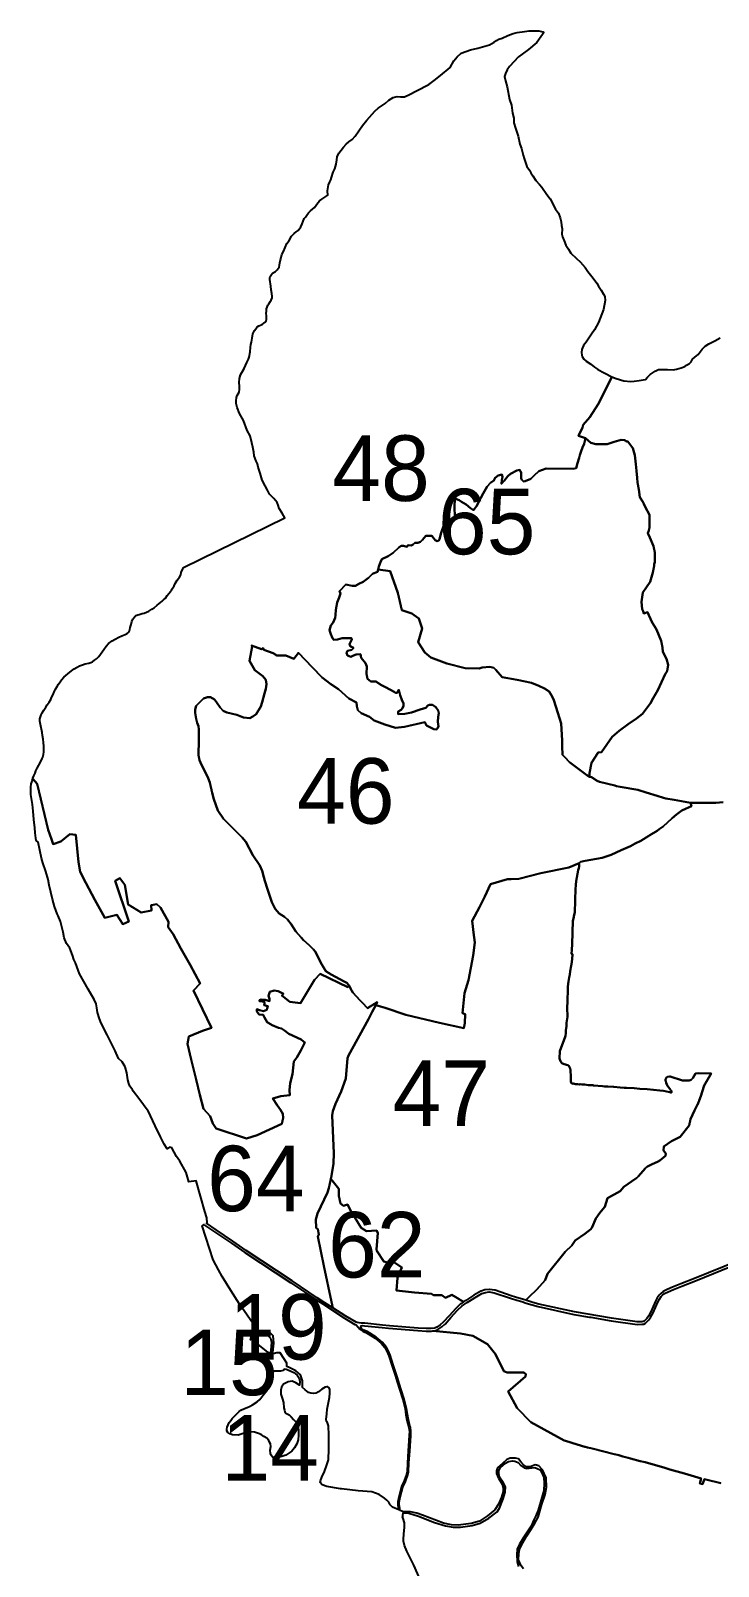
# Model space of a CAD drawing. Header units: millimetres. Extents: x 574087 to 581218, y 394959 to 403740.
# Drawn here: x 575605 to 577524, y 399092 to 403380 of the extents above; entities that cross this region are included whole.
import ezdxf
from ezdxf.enums import TextEntityAlignment as Align

# ---------------------------------------------------------------- set-up
doc = ezdxf.new("R2010")
doc.units = ezdxf.units.MM
doc.layers.add('SECTOR_CADASTRAL', color=7, linetype='Continuous')
doc.layers.add('SECTOR_CADASTRAL TEXT', color=7, linetype='Continuous')

msp = doc.modelspace()

# ---------------------------------------------------------------- linework, layer by layer
at = {"layer": 'SECTOR_CADASTRAL', "color": 174, "linetype": 'Continuous', "lineweight": 25}
for points in [[(576494.5, 400712.2), (576490.7, 400710.8), (576490, 400708.7), (576412.7, 400746.4), (576396.9, 400729.8), (576358.3, 400664.8), (576328.1, 400667.8), (576306, 400685.7), (576310.4, 400690.1), (576296, 400698.2), (576284.2, 400699.9), (576272.6, 400696.5), (576268.8, 400684.5), (576271.4, 400676.5), (576271.1, 400669.9), (576268.2, 400670.8), (576259.6, 400673.9), (576248.2, 400675.1), (576243.1, 400672.5), (576243.3, 400669.9), (576251.1, 400669.4), (576256.8, 400669.4), (576257.1, 400664.2), (576256.5, 400659.1), (576266.5, 400656.2), (576265.1, 400649.8), (576263.6, 400645.5), (576255.1, 400642.4), (576243.9, 400644.4), (576236.2, 400647.8), (576236.2, 400641.5), (576243, 400632.6), (576253.6, 400632.1), (576257.9, 400624.4), (576264.5, 400611.8), (576279.1, 400603.3), (576296.5, 400595.8), (576304.8, 400594.1), (576313.1, 400587.8), (576325.1, 400578.4), (576360, 400562.7), (576366.6, 400557), (576370.3, 400554.8), (576358.9, 400532.5), (576348, 400512.8), (576339.2, 400501.1), (576336, 400466.2), (576328.9, 400440.8), (576327.2, 400421.5), (576328, 400407.2), (576302.8, 400404.9), (576280.3, 400398.6), (576293.1, 400379.8), (576301.7, 400366.3), (576308.9, 400355.8), (576309.7, 400344.6), (576305.5, 400327.5), (576237.1, 400295.8), (576207.2, 400286.4), (576122.2, 400314.3), (576113.3, 400328.4), (576105.6, 400348.9), (576087, 400369), (576077.3, 400408.4), (576066.4, 400451.6), (576053, 400506.8), (576042.2, 400551.2), (576045.9, 400571.7), (576084.4, 400587), (576109.7, 400595.1), (576059.3, 400699.8), (576078, 400719), (576050.3, 400771.3), (576024.1, 400817.1), (576002.6, 400857.5), (575988.7, 400877.1), (575989.6, 400891.2), (575967.2, 400931.9), (575956.4, 400941.1), (575940.6, 400938.2), (575941.6, 400923.2), (575913.4, 400918), (575876.4, 400940.1), (575867.1, 400995.3), (575854, 401013.5), (575840.6, 401006.1), (575879.1, 400892.3), (575861.6, 400885), (575845, 400911.2), (575811.2, 400902.5), (575784, 400953.1), (575758.8, 401000.7), (575742.6, 401031.4), (575738.1, 401058.2), (575730.6, 401134.7), (575714, 401136.5), (575689.2, 401115.6), (575667.8, 401108.6), (575662.9, 401122.4), (575653.7, 401148.3), (575622.6, 401276.5), (575610.5, 401291.3), (575610.9, 401292.5), (575613.2, 401299.5), (575616.9, 401307.2), (575619.3, 401313.6), (575622.7, 401320.8), (575632, 401337.7), (575636.9, 401347.7), (575638.2, 401351.6), (575640, 401358.8), (575641, 401366), (575641, 401382.6), (575640.7, 401392), (575639.9, 401401.5), (575637.6, 401411.6), (575636.8, 401420.5), (575631.8, 401442.4), (575630.4, 401451.7), (575630.5, 401458.9), (575631.9, 401463.8), (575634, 401469.5), (575636.9, 401475.2), (575641.6, 401483.1), (575647.3, 401491.5), (575651.1, 401497.3), (575655.8, 401505.1), (575660.8, 401512.3), (575663.1, 401517.6), (575666.8, 401524.9), (575671.5, 401535.3), (575674.3, 401541.7), (575678.9, 401548.9), (575682.3, 401555.6), (575686.6, 401561.8), (575690.8, 401567.6), (575697.4, 401574.7), (575702.4, 401579.8), (575708.5, 401584.5), (575718.4, 401592.1), (575726.1, 401598.2), (575734.6, 401602.5), (575741.2, 401606.1), (575749, 401609.6), (575757.1, 401612.2), (575767, 401614.4), (575772.8, 401615.8), (575777.6, 401617.9), (575783.2, 401622.1), (575788.2, 401626.2), (575794.6, 401633), (575799.3, 401638.7), (575808.7, 401652.1), (575815.3, 401661), (575821.9, 401668.6), (575832.6, 401676.5), (575840.6, 401681.2), (575850.6, 401686.7), (575858.9, 401690.6), (575868.2, 401694.4), (575874.2, 401697), (575878.3, 401700.6), (575880.1, 401704.5), (575881.8, 401708.1), (575882.7, 401713.5), (575884.8, 401721.8), (575887.2, 401730.2), (575890.1, 401737), (575892.2, 401740.6), (575896.3, 401745), (575898.4, 401746.9), (575900.7, 401748.4), (575910.2, 401750.9), (575915.6, 401752.3), (575921.2, 401753.6), (575934.2, 401759.3), (575942.8, 401764.4), (575949, 401768.7), (575958, 401775.6), (575966.7, 401783.2), (575971.6, 401787.2), (575975.6, 401791), (575980.7, 401795.9), (575985.9, 401802.9), (575994.7, 401814), (575997.9, 401817.1), (575999.7, 401821.8), (576005.4, 401829.9), (576008.3, 401836), (576014, 401845.4), (576019.7, 401853.9), (576024.2, 401861), (576025.2, 401867.4), (576029.1, 401877.1), (576031.1, 401880.9), (576314.2, 402020.2), (576307.1, 402032.4), (576298, 402046.2), (576296, 402054.8), (576292.7, 402062.5), (576283.3, 402074), (576271.1, 402086.3), (576266, 402097.1), (576259, 402109.3), (576251, 402124.9), (576245.2, 402144.6), (576239.7, 402161.2), (576238.2, 402170.2), (576234.5, 402177.9), (576228.5, 402192.7), (576227.7, 402203.1), (576225.2, 402217.4), (576222, 402229.6), (576217.1, 402248.7), (576209.5, 402264.1), (576198.7, 402292), (576187.2, 402310.9), (576181.5, 402328.1), (576178.1, 402338.7), (576178.4, 402346.6), (576179.1, 402355.5), (576181.4, 402361.3), (576186.3, 402371), (576188.1, 402378.6), (576187.6, 402387.6), (576186.5, 402398.2), (576187.3, 402408.8), (576190.7, 402419.5), (576200.7, 402436.5), (576208.2, 402453.5), (576212.9, 402462.9), (576214.6, 402468.4), (576217.9, 402483.2), (576218.5, 402496.6), (576219.6, 402503.6), (576220.7, 402510.5), (576223.3, 402522), (576225.2, 402533.5), (576230, 402543.1), (576232.8, 402547.6), (576237.4, 402553), (576241.4, 402555.7), (576246.7, 402558.3), (576250.8, 402560.2), (576255.8, 402563.7), (576259.3, 402566.4), (576261.8, 402569.9), (576262.9, 402573.4), (576263.3, 402578), (576262.9, 402584.5), (576262.4, 402590.9), (576262.6, 402596.6), (576263.1, 402603.3), (576264.9, 402607.8), (576266.9, 402613.4), (576269.8, 402617.2), (576274.5, 402624.8), (576276.4, 402628.1), (576278.7, 402634.5), (576279, 402638), (576277.9, 402646.2), (576276.3, 402656.5), (576275.1, 402667.1), (576272.4, 402685.4), (576272.3, 402690.1), (576273.1, 402693.8), (576275, 402696.9), (576276.9, 402699.8), (576280.1, 402702.7), (576287.9, 402708.1), (576293.1, 402712.7), (576298.3, 402720.3), (576299.1, 402725.3), (576300.2, 402731.7), (576302.4, 402740.6), (576303.7, 402747.2), (576306, 402755.3), (576310.1, 402763.9), (576314.9, 402774.4), (576320.2, 402786), (576326.2, 402794.7), (576333.1, 402806.9), (576340.3, 402814.3), (576345.9, 402818.7), (576351.5, 402822.5), (576359, 402832.8), (576362.5, 402841.2), (576365.4, 402848.6), (576368.1, 402855.5), (576371.8, 402859.7), (576375.4, 402865.5), (576380.3, 402871.8), (576386.2, 402877.6), (576391.6, 402882.2), (576396.9, 402886.8), (576402, 402893.1), (576403.9, 402895.8), (576407.1, 402900.9), (576410.9, 402905.4), (576417.8, 402910.2), (576425.5, 402914.9), (576434.1, 402920.7), (576433.4, 402932.7), (576435.8, 402949.5), (576440.1, 402958.5), (576443.1, 402963.9), (576444.1, 402970.5), (576449.1, 402985.3), (576454.1, 402994.7), (576457.7, 403007.5), (576459.7, 403019.4), (576460.7, 403027.8), (576464.8, 403038.1), (576471.7, 403046.6), (576477.8, 403054.7), (576485.3, 403063), (576492.5, 403069.5), (576502.2, 403076.1), (576510.9, 403085.3), (576530.8, 403115.4), (576543.1, 403130.4), (576565.6, 403155.8), (576574.5, 403164.3), (576594, 403177), (576604.7, 403186.3), (576616.9, 403194.1), (576627.5, 403196.8), (576636.8, 403195.8), (576648.5, 403195.7), (576662.3, 403201.7), (576682.3, 403212.5), (576716.1, 403230.4), (576731.6, 403240.8), (576749.3, 403255), (576775.9, 403277.8), (576786.4, 403296.4), (576795.4, 403306.9), (576806.9, 403317.3), (576832.5, 403326.5), (576853.1, 403331.4), (576872.6, 403336.8), (576886, 403341.1), (576898.6, 403347.8), (576904.8, 403352.8), (576912.1, 403356.6), (576921, 403359.4), (576937.3, 403367.1), (576951.5, 403372.6), (576963, 403375.4), (576983.5, 403377.9), (576996.1, 403380), (577011.3, 403380.2), (577023, 403379.6), (577034.2, 403376.9), (577037.1, 403375.6), (577033.8, 403369.7), (577017.5, 403347.2), (576994.7, 403327.7), (576976.5, 403315.1), (576966.6, 403307.6), (576941.1, 403280.5), (576935.4, 403270.7), (576930.5, 403260.9), (576927.8, 403252.6), (576929.9, 403240.6), (576935.2, 403223.6), (576941.8, 403187.9), (576946.8, 403172.6), (576949.7, 403150), (576953.5, 403136.2), (576953.4, 403123.4), (576958.7, 403108.1), (576965.3, 403086.1), (576970.8, 403063.5), (576974.8, 403051.3), (576979.9, 403033), (576982.4, 403023), (576988.4, 403006.9), (576990, 403001), (576997.4, 402990.6), (577000.7, 402983.2), (577006.9, 402974.8), (577015, 402962.2), (577025.7, 402950.4), (577032.2, 402942.9), (577045.3, 402922.4), (577054.9, 402910.7), (577070.4, 402881.6), (577077.9, 402870.5), (577083, 402857.4), (577086, 402846.7), (577086.7, 402836.1), (577088.2, 402827.1), (577087.8, 402812), (577089.7, 402804.8), (577094, 402793.6), (577099, 402781), (577106.3, 402770), (577112.5, 402759), (577128.5, 402743.8), (577139.2, 402734.4), (577153, 402718.7), (577160.6, 402707.9), (577174.9, 402689.5), (577185.3, 402675.5), (577190.2, 402666.8), (577197, 402655.5), (577203.5, 402644.9), (577207.7, 402638.2), (577208.2, 402627.2), (577203.5, 402601.3), (577195.1, 402577.3), (577189.7, 402565.6), (577179.1, 402544.8), (577170.2, 402532.7), (577163.4, 402521.9), (577155.5, 402510.5), (577148.1, 402500.8), (577145.5, 402494.6), (577143.4, 402490.1), (577142.6, 402481.9), (577143.9, 402474.5), (577144, 402470.3), (577149.2, 402462.8), (577155.9, 402457.2), (577168.4, 402448.7), (577178.9, 402440.5), (577187.2, 402434.9), (577200, 402428), (577211.5, 402422), (577223.6, 402415.6), (577227.6, 402414), (577204.6, 402368), (577189.5, 402337.7), (577165.9, 402300.9), (577147.2, 402279.5), (577145.7, 402272), (577134.3, 402249), (577154.1, 402241.9), (577150, 402226.7), (577145.1, 402216.7), (577141.6, 402205.6), (577138, 402194.5), (577135.7, 402187), (577131.5, 402172.9), (577127.2, 402158.8), (577119.6, 402156.7), (577044.3, 402157.6), (577023.6, 402149.7), (577010.1, 402137.6), (577001, 402129), (576984.9, 402121.8), (576980.7, 402121.1), (576975.7, 402125.7), (576974.4, 402129.3), (576974.2, 402137.7), (576974.2, 402146.1), (576969.2, 402154.2), (576962.1, 402151.6), (576944.3, 402142.8), (576937.2, 402136), (576926.5, 402123.5), (576919.2, 402115), (576919.7, 402124.6), (576922.2, 402134.6), (576919.9, 402141.2), (576910, 402138.1), (576901.6, 402131.9), (576897.8, 402124.4), (576888.9, 402117.3), (576879.2, 402107), (576868.3, 402087.7), (576861.6, 402076.1), (576849.2, 402052.5), (576841, 402041.1), (576832.4, 402047.1), (576820.4, 402057), (576807.6, 402064.9), (576800.9, 402069.4), (576789, 402073.7), (576788.4, 402050.5), (576789, 402022.9), (576782.5, 402019.5), (576773.1, 402013.1), (576765.6, 402007.7), (576758.5, 401999.2), (576750.8, 401977.5), (576745.6, 401960.1), (576743.9, 401956.1), (576739.8, 401954.8), (576734.3, 401957.3), (576731, 401961.4), (576724.7, 401970), (576708, 401970), (576698.2, 401958.2), (576693, 401952.8), (576685.9, 401950.4), (576677.6, 401950.4), (576672.9, 401945.3), (576667.1, 401942.5), (576658.5, 401943.1), (576654.4, 401938.4), (576645.1, 401941.8), (576638.7, 401941.4), (576632.9, 401936.9), (576616.8, 401922.1), (576602.9, 401913.1), (576585.3, 401904.3), (576581.2, 401895.7), (576576.5, 401884.3), (576574.4, 401875.3), (576573, 401869.4), (576559.2, 401863), (576548.1, 401852.3), (576533.1, 401841.5), (576521.3, 401835.1), (576511.6, 401830.2), (576502.6, 401829.7), (576484.6, 401834), (576467.2, 401814.8), (576469.3, 401808.2), (576465.9, 401797.3), (576460.6, 401783.7), (576456.2, 401763), (576455.7, 401747.6), (576455.1, 401740.3), (576449.1, 401727.2), (576442.9, 401718.8), (576439.2, 401706.5), (576443.1, 401695), (576447, 401683.8), (576451.2, 401679.4), (576461.2, 401679.6), (576474.5, 401683.5), (576483.7, 401684), (576491.8, 401684), (576497.2, 401683.8), (576500.4, 401683.5), (576501.4, 401680.4), (576498.3, 401674.6), (576494.5, 401667), (576497.8, 401660.7), (576504.6, 401657.9), (576504.6, 401654.5), (576500.9, 401650.9), (576489.4, 401648), (576486, 401643), (576489.4, 401635.4), (576498.6, 401631.5), (576505.9, 401635.2), (576513.2, 401638.6), (576525.5, 401639.4), (576527.5, 401629.2), (576539.4, 401613.7), (576543, 401604.5), (576542.5, 401583.9), (576545.4, 401570.3), (576554.8, 401563), (576568.6, 401562.5), (576584.1, 401552.8), (576595, 401547.3), (576619.7, 401533.7), (576623.1, 401531), (576628, 401530.7), (576632.2, 401539.2), (576636.1, 401525), (576640.6, 401511.4), (576645.8, 401501.2), (576645.6, 401494.9), (576642.4, 401488.1), (576639, 401483.2), (576630.6, 401478.7), (576631, 401471.8), (576649.2, 401472.4), (576668, 401476.6), (576692.1, 401484.5), (576708, 401489.4), (576713.5, 401495.7), (576718, 401498), (576726.6, 401497.8), (576735.5, 401490.7), (576742.3, 401482.1), (576744.6, 401474), (576742.8, 401463.6), (576741.5, 401449.7), (576743.1, 401437.4), (576740.7, 401432.7), (576737.3, 401429.1), (576730, 401429.3), (576710, 401439.5), (576706.9, 401445.9), (576704.7, 401449.4), (576648.8, 401436.5), (576623.1, 401433.8), (576593.8, 401442.3), (576563.4, 401453.4), (576550.4, 401463.9), (576527.4, 401474.6), (576517.7, 401482.6), (576515.7, 401493.4), (576514.5, 401503.8), (576493, 401515.1), (576464.4, 401541.2), (576442.6, 401554.9), (576418.5, 401574.2), (576390.9, 401603), (576352.2, 401642.7), (576339.1, 401626.2), (576317.3, 401635.8), (576291.8, 401635.8), (576281.2, 401641.9), (576256, 401651.1), (576253.4, 401655.9), (576248.7, 401653.3), (576221.4, 401663.5), (576222.8, 401660.4), (576215.9, 401620.3), (576230.6, 401594.3), (576252.4, 401577.9), (576261.6, 401567.6), (576262.9, 401555.7), (576261.2, 401542.5), (576257.8, 401529.5), (576251.4, 401505.1), (576246.9, 401492.9), (576234.2, 401471.6), (576224.9, 401464.6), (576216.5, 401460.4), (576199, 401462.5), (576180.1, 401470), (576152, 401476.2), (576141.6, 401481), (576134.1, 401490.1), (576123.7, 401504.6), (576117.4, 401512.4), (576106.8, 401518.6), (576098.5, 401519.2), (576086.7, 401515.7), (576067, 401494.4), (576064.3, 401484.4), (576064.2, 401475.3), (576066.5, 401458.7), (576069.4, 401447.4), (576072.8, 401437.7), (576074, 401428.4), (576074.5, 401406.1), (576074.5, 401384.5), (576073.2, 401371.4), (576073.6, 401356.7), (576076.3, 401342.8), (576081.2, 401329.9), (576096.3, 401301), (576100, 401292.9), (576104.7, 401280.6), (576111.4, 401251.8), (576116, 401234.5), (576127.4, 401202.7), (576142.8, 401179.4), (576164.2, 401158), (576194.9, 401127.2), (576205.6, 401115.1), (576224.8, 401077.4), (576244.2, 401049.2), (576251.4, 401033.6), (576256, 401016.5), (576258.6, 401006.2), (576266.1, 400983.2), (576278, 400946.6), (576278.7, 400944.6), (576287.5, 400927.8), (576298.2, 400915.2), (576313.5, 400905.8), (576322, 400898.4), (576332, 400885.1), (576344.8, 400864.9), (576359.4, 400847.5), (576366.2, 400840.4), (576381.9, 400826.8), (576394.5, 400814.4), (576398.5, 400808.4), (576417.8, 400772.2), (576428.8, 400754.1), (576443.4, 400744.5), (576480.3, 400725.1), (576487.1, 400721)], [(577164.7, 401296.8), (577157.4, 401301), (577109.2, 401337.5), (577095.8, 401351.1), (577089.5, 401358), (577088.4, 401382.2), (577088.3, 401398.4), (577085.6, 401445.2), (577076.8, 401475.1), (577064.9, 401510.7), (577062.7, 401517.4), (577057.6, 401525.9), (577052.5, 401534.4), (577039.2, 401543.5), (577023, 401550.4), (577003.1, 401559.3), (576962.9, 401567.4), (576921.4, 401575), (576903.6, 401595.4), (576897.6, 401600.7), (576886.9, 401604.1), (576865.2, 401601.5), (576856.4, 401598.6), (576817.4, 401599.9), (576766.7, 401613), (576721.6, 401629.4), (576705.3, 401643.5), (576686.4, 401672.8), (576697.3, 401710.9), (576688.1, 401738.6), (576668.4, 401752.4), (576641.1, 401762.3), (576629.6, 401810.6), (576608.1, 401871.1), (576574.4, 401875.3), (576576.5, 401884.3), (576581.2, 401895.7), (576585.3, 401904.3), (576602.9, 401913.1), (576616.8, 401922.1), (576632.9, 401936.9), (576638.7, 401941.4), (576645.1, 401941.8), (576654.4, 401938.4), (576658.5, 401943.1), (576667.1, 401942.5), (576672.9, 401945.3), (576677.6, 401950.4), (576685.9, 401950.4), (576693, 401952.8), (576698.2, 401958.2), (576708, 401970), (576724.7, 401970), (576731, 401961.4), (576734.3, 401957.3), (576739.8, 401954.8), (576743.9, 401956.1), (576745.6, 401960.1), (576750.8, 401977.5), (576758.5, 401999.2), (576765.6, 402007.7), (576773.1, 402013.1), (576782.5, 402019.5), (576789, 402022.9), (576788.4, 402050.5), (576789, 402073.7), (576800.9, 402069.4), (576807.6, 402064.9), (576820.4, 402057), (576832.4, 402047.1), (576841, 402041.1), (576849.2, 402052.5), (576861.6, 402076.1), (576868.3, 402087.7), (576879.2, 402107), (576888.9, 402117.3), (576897.8, 402124.4), (576901.6, 402131.9), (576910, 402138.1), (576919.9, 402141.2), (576922.2, 402134.6), (576919.7, 402124.6), (576919.2, 402115), (576926.5, 402123.5), (576937.2, 402136), (576944.3, 402142.8), (576962.1, 402151.6), (576969.2, 402154.2), (576974.2, 402146.1), (576974.2, 402137.7), (576974.4, 402129.3), (576975.7, 402125.7), (576980.7, 402121.1), (576984.9, 402121.8), (577001, 402129), (577010.1, 402137.6), (577023.6, 402149.7), (577044.3, 402157.6), (577119.6, 402156.7), (577127.2, 402158.8), (577131.5, 402172.9), (577135.7, 402187), (577138, 402194.5), (577141.6, 402205.6), (577145.1, 402216.7), (577150, 402226.7), (577154.1, 402241.9), (577168.4, 402229.4), (577182.2, 402225.4), (577195.4, 402225.3), (577214.2, 402225.7), (577233.5, 402232.5), (577253.5, 402237.2), (577262.6, 402236.6), (577268.9, 402233.4), (577271.9, 402232.6), (577285.4, 402214.8), (577291.9, 402194.7), (577293.9, 402169.6), (577295.7, 402151), (577297.8, 402131.7), (577298.6, 402118.2), (577302.3, 402098.7), (577305.4, 402077.5), (577314, 402064.4), (577316.8, 402058.9), (577320.7, 402050.8), (577332.1, 402027.9), (577332.4, 402018.7), (577332.4, 402004.1), (577332.4, 402001.3), (577332.1, 401993.1), (577330.2, 401984.9), (577327.7, 401976.7), (577333, 401965.3), (577343.3, 401940.7), (577347.7, 401923.2), (577347.2, 401902.4), (577347, 401896.1), (577345.6, 401890.6), (577345, 401885.8), (577342, 401867.6), (577334, 401840.9), (577314.2, 401811.3), (577309.9, 401785.6), (577312.3, 401764.7), (577314.4, 401759.1), (577316.5, 401753), (577326.5, 401756.2), (577339.2, 401729.1), (577351.9, 401707.6), (577364.8, 401675.9), (577368.6, 401657.5), (577369.2, 401645.4), (577380.3, 401625.6), (577384.7, 401609.1), (577381.3, 401592), (577376.3, 401582.8), (577355.4, 401538.9), (577342.4, 401515.8), (577334.9, 401502.6), (577313.1, 401472.8), (577296.5, 401459.1), (577273.1, 401443.2), (577248.1, 401425.4), (577228.2, 401407.9), (577198.4, 401365.8), (577189, 401364.3), (577170.5, 401335.4), (577164.9, 401307.1)], [(577135.9, 401055.7), (577107.6, 401042.9), (577028.9, 401027.2), (576967.6, 401011.3), (576946, 401011), (576936.1, 401010.8), (576888.8, 400996.7), (576873, 400962), (576858.1, 400932.2), (576837.2, 400894.4), (576839.1, 400878.8), (576841.3, 400861.8), (576844.8, 400833.5), (576839.8, 400797.4), (576827.3, 400728.3), (576815.4, 400692.3), (576811.2, 400646.2), (576809.9, 400636.2), (576817.8, 400633.8), (576817.2, 400608.3), (576813.7, 400594.2), (576745.9, 400609.2), (576651.8, 400631.5), (576594.2, 400651.1), (576568.6, 400658.9), (576571.7, 400667.3), (576545.1, 400650.4), (576530.9, 400665.7), (576523.9, 400673.2), (576504.3, 400694.3), (576501.4, 400698.8), (576499.4, 400701.8), (576494.5, 400712.2), (576487.1, 400721), (576480.3, 400725.1), (576443.4, 400744.5), (576428.8, 400754.1), (576417.8, 400772.2), (576398.5, 400808.4), (576394.5, 400814.4), (576381.9, 400826.8), (576366.2, 400840.4), (576359.4, 400847.5), (576344.8, 400864.9), (576332, 400885.1), (576322, 400898.4), (576313.5, 400905.8), (576298.2, 400915.2), (576287.5, 400927.8), (576278.7, 400944.6), (576278, 400946.6), (576266.1, 400983.2), (576258.6, 401006.2), (576256, 401016.5), (576251.4, 401033.6), (576244.2, 401049.2), (576224.8, 401077.4), (576205.6, 401115.1), (576194.9, 401127.2), (576164.2, 401158), (576142.8, 401179.4), (576127.4, 401202.7), (576116, 401234.5), (576111.4, 401251.8), (576104.7, 401280.6), (576100, 401292.9), (576096.3, 401301), (576081.2, 401329.9), (576076.3, 401342.8), (576073.6, 401356.7), (576073.2, 401371.4), (576074.5, 401384.5), (576074.5, 401406.1), (576074, 401428.4), (576072.8, 401437.7), (576069.4, 401447.4), (576066.5, 401458.7), (576064.2, 401475.3), (576064.3, 401484.4), (576067, 401494.4), (576086.7, 401515.7), (576098.5, 401519.2), (576106.8, 401518.6), (576117.4, 401512.4), (576123.7, 401504.6), (576134.1, 401490.1), (576141.6, 401481), (576152, 401476.2), (576180.1, 401470), (576199, 401462.5), (576216.5, 401460.4), (576224.9, 401464.6), (576234.2, 401471.6), (576246.9, 401492.9), (576251.4, 401505.1), (576257.8, 401529.5), (576261.2, 401542.5), (576262.9, 401555.7), (576261.6, 401567.6), (576252.4, 401577.9), (576230.6, 401594.3), (576215.9, 401620.3), (576222.8, 401660.4), (576221.4, 401663.5), (576248.7, 401653.3), (576253.4, 401655.9), (576256, 401651.1), (576281.2, 401641.9), (576291.8, 401635.8), (576317.3, 401635.8), (576339.1, 401626.2), (576352.2, 401642.7), (576390.9, 401603), (576418.5, 401574.2), (576442.6, 401554.9), (576464.4, 401541.2), (576493, 401515.1), (576514.5, 401503.8), (576515.7, 401493.4), (576517.7, 401482.6), (576527.4, 401474.6), (576550.4, 401463.9), (576563.4, 401453.4), (576593.8, 401442.3), (576623.1, 401433.8), (576648.8, 401436.5), (576704.7, 401449.4), (576706.9, 401445.9), (576710, 401439.5), (576730, 401429.3), (576737.3, 401429.1), (576740.7, 401432.7), (576743.1, 401437.4), (576741.5, 401449.7), (576742.8, 401463.6), (576744.6, 401474), (576742.3, 401482.1), (576735.5, 401490.7), (576726.6, 401497.8), (576718, 401498), (576713.5, 401495.7), (576708, 401489.4), (576692.1, 401484.5), (576668, 401476.6), (576649.2, 401472.4), (576631, 401471.8), (576630.6, 401478.7), (576639, 401483.2), (576642.4, 401488.1), (576645.6, 401494.9), (576645.8, 401501.2), (576640.6, 401511.4), (576636.1, 401525), (576632.2, 401539.2), (576628, 401530.7), (576623.1, 401531), (576619.7, 401533.7), (576595, 401547.3), (576584.1, 401552.8), (576568.6, 401562.5), (576554.8, 401563), (576545.4, 401570.3), (576542.5, 401583.9), (576543, 401604.5), (576539.4, 401613.7), (576527.5, 401629.2), (576525.5, 401639.4), (576513.2, 401638.6), (576505.9, 401635.2), (576498.6, 401631.5), (576489.4, 401635.4), (576486, 401643), (576489.4, 401648), (576500.9, 401650.9), (576504.6, 401654.5), (576504.6, 401657.9), (576497.8, 401660.7), (576494.5, 401667), (576498.3, 401674.6), (576501.4, 401680.4), (576500.4, 401683.5), (576497.2, 401683.8), (576491.8, 401684), (576483.7, 401684), (576474.5, 401683.5), (576461.2, 401679.6), (576451.2, 401679.4), (576447, 401683.8), (576443.1, 401695), (576439.2, 401706.5), (576442.9, 401718.8), (576449.1, 401727.2), (576455.1, 401740.3), (576455.7, 401747.6), (576456.2, 401763), (576460.6, 401783.7), (576465.9, 401797.3), (576469.3, 401808.2), (576467.2, 401814.8), (576484.6, 401834), (576502.6, 401829.7), (576511.6, 401830.2), (576521.3, 401835.1), (576533.1, 401841.5), (576548.1, 401852.3), (576559.2, 401863), (576573, 401869.4), (576574.4, 401875.3), (576608.1, 401871.1), (576629.6, 401810.6), (576641.1, 401762.3), (576668.4, 401752.4), (576688.1, 401738.6), (576697.3, 401710.9), (576686.4, 401672.8), (576705.3, 401643.5), (576721.6, 401629.4), (576766.7, 401613), (576817.4, 401599.9), (576856.4, 401598.6), (576865.2, 401601.5), (576886.9, 401604.1), (576897.6, 401600.7), (576903.6, 401595.4), (576921.4, 401575), (576962.9, 401567.4), (577003.1, 401559.3), (577023, 401550.4), (577039.2, 401543.5), (577052.5, 401534.4), (577057.6, 401525.9), (577062.7, 401517.4), (577064.9, 401510.7), (577076.8, 401475.1), (577085.6, 401445.2), (577088.3, 401398.4), (577088.4, 401382.2), (577089.5, 401358), (577095.8, 401351.1), (577109.2, 401337.5), (577157.4, 401301), (577164.7, 401296.8), (577170.6, 401295.3), (577186.5, 401284.9), (577193, 401282.4), (577235.3, 401271.9), (577240.1, 401270.7), (577250.3, 401268.2), (577299.4, 401260.6), (577323.1, 401253.1), (577353.9, 401243.4), (577371.8, 401237.8), (577377.7, 401235.9), (577400.9, 401231.9), (577422.1, 401228.2), (577447, 401223.9), (577449.5, 401214.8), (577433.2, 401207), (577423, 401202.6), (577408.1, 401191.5), (577395.9, 401180.8), (577370.5, 401158), (577362.6, 401152.2), (577359.4, 401149.9), (577354.1, 401146.1), (577333.2, 401133.8), (577330.5, 401132.1), (577307.9, 401117.7), (577292.5, 401110.2), (577279.8, 401102.8), (577253.7, 401091.8), (577225.6, 401078.8), (577199.9, 401070.6), (577152.7, 401061.6), (577139.6, 401059.1)], [(576444.8, 399830.4), (576448.2, 399813.7), (576425.9, 399827.9), (576404.7, 399841.6), (576334.4, 399889), (576206.7, 399974), (576169.5, 399999.5), (576122.3, 400031.1), (576095.5, 400049.7), (576097, 400050.6), (576096.3, 400064.7), (576091.2, 400082.7), (576067, 400168.5), (576046.1, 400165.3), (576039, 400191.3), (576021.4, 400223.5), (576011.4, 400236.4), (575998.6, 400260.4), (575991.8, 400261.9), (575985.3, 400257.4), (575977.2, 400270.4), (575967.1, 400291.2), (575952.4, 400322.2), (575938.9, 400349.3), (575936, 400356.1), (575933.1, 400362.9), (575906.2, 400398.5), (575891.2, 400419.1), (575888.6, 400422), (575881.6, 400432.5), (575878.6, 400439.6), (575875.9, 400450.1), (575873.1, 400470.3), (575868.5, 400486.3), (575860.4, 400501), (575850.2, 400509.5), (575840.4, 400531), (575827.5, 400557.4), (575818.5, 400575.7), (575801.6, 400608.1), (575797.2, 400620.5), (575790.9, 400638.5), (575789.3, 400651.7), (575787.7, 400662.6), (575781.7, 400674.7), (575764.9, 400703.8), (575740.8, 400746.3), (575730.1, 400776.8), (575724.7, 400786.2), (575721.7, 400798.3), (575713.6, 400818.2), (575705, 400831.3), (575698.3, 400847.1), (575695.5, 400862.9), (575687.6, 400892.3), (575681, 400908.4), (575678.6, 400914.1), (575670.7, 400934), (575665.4, 400954.8), (575656.1, 400994.2), (575653, 401010.1), (575646.8, 401032.2), (575638.6, 401056.5), (575634.5, 401069.5), (575625.8, 401114.3), (575620.4, 401118.3), (575618.6, 401125), (575616.7, 401140), (575615.9, 401154.1), (575613.8, 401177.1), (575612, 401200.3), (575609.7, 401219.1), (575605.3, 401246.7), (575604.7, 401261.1), (575605.3, 401267.7), (575606.2, 401276.5), (575607.6, 401281.5), (575609, 401286.5), (575610.5, 401291.3), (575622.6, 401276.5), (575653.7, 401148.3), (575662.9, 401122.4), (575667.8, 401108.6), (575689.2, 401115.6), (575714, 401136.5), (575730.6, 401134.7), (575738.1, 401058.2), (575742.6, 401031.4), (575758.8, 401000.7), (575784, 400953.1), (575811.2, 400902.5), (575845, 400911.2), (575861.6, 400885), (575879.1, 400892.3), (575840.6, 401006.1), (575854, 401013.5), (575867.1, 400995.3), (575876.4, 400940.1), (575913.4, 400918), (575941.6, 400923.2), (575940.6, 400938.2), (575956.4, 400941.1), (575967.2, 400931.9), (575989.6, 400891.2), (575988.7, 400877.1), (576002.6, 400857.5), (576024.1, 400817.1), (576050.3, 400771.3), (576078, 400719), (576059.3, 400699.8), (576109.7, 400595.1), (576084.4, 400587), (576045.9, 400571.7), (576042.2, 400551.2), (576053, 400506.8), (576066.4, 400451.6), (576077.3, 400408.4), (576087, 400369), (576105.6, 400348.9), (576113.3, 400328.4), (576122.2, 400314.3), (576207.2, 400286.4), (576237.1, 400295.8), (576305.5, 400327.5), (576309.7, 400344.6), (576308.9, 400355.8), (576301.7, 400366.3), (576293.1, 400379.8), (576280.3, 400398.6), (576302.8, 400404.9), (576328, 400407.2), (576327.2, 400421.5), (576328.9, 400440.8), (576336, 400466.2), (576339.2, 400501.1), (576348, 400512.8), (576358.9, 400532.5), (576370.3, 400554.8), (576366.6, 400557), (576360, 400562.7), (576325.1, 400578.4), (576313.1, 400587.8), (576304.8, 400594.1), (576296.5, 400595.8), (576279.1, 400603.3), (576264.5, 400611.8), (576257.9, 400624.4), (576253.6, 400632.1), (576243, 400632.6), (576236.2, 400641.5), (576236.2, 400647.8), (576243.9, 400644.4), (576255.1, 400642.4), (576263.6, 400645.5), (576265.1, 400649.8), (576266.5, 400656.2), (576256.5, 400659.1), (576257.1, 400664.2), (576256.8, 400669.4), (576251.1, 400669.4), (576243.3, 400669.9), (576243.1, 400672.5), (576248.2, 400675.1), (576259.6, 400673.9), (576268.2, 400670.8), (576271.1, 400669.9), (576271.4, 400676.5), (576268.8, 400684.5), (576272.6, 400696.5), (576284.2, 400699.9), (576296, 400698.2), (576310.4, 400690.1), (576306, 400685.7), (576328.1, 400667.8), (576358.3, 400664.8), (576396.9, 400729.8), (576412.7, 400746.4), (576490, 400708.7), (576490.7, 400710.8), (576494.5, 400712.2), (576499.4, 400701.8), (576501.4, 400698.8), (576504.3, 400694.3), (576523.9, 400673.2), (576530.9, 400665.7), (576545.1, 400650.4), (576571.7, 400667.3), (576568.6, 400658.9), (576558.4, 400640.2), (576547.7, 400619.3), (576491.8, 400518.3), (576489.5, 400511.1), (576484.1, 400454.1), (576471.8, 400417.8), (576455.6, 400383), (576447.8, 400362.9), (576446.7, 400350.4), (576450.7, 400245.2), (576450.5, 400216.3), (576444.9, 400182.5), (576442.9, 400173.6), (576437.4, 400147.8), (576432.9, 400136.1), (576405.1, 400077.4), (576400.9, 400060.2), (576401.8, 400037.4), (576406.4, 400033.4), (576409.4, 400018), (576406.6, 400012.4), (576423.4, 399930.6)], [(576568.6, 400658.9), (576594.2, 400651.1), (576651.8, 400631.5), (576745.9, 400609.2), (576813.7, 400594.2), (576817.2, 400608.3), (576817.8, 400633.8), (576809.9, 400636.2), (576811.2, 400646.2), (576815.4, 400692.3), (576827.3, 400728.3), (576839.8, 400797.4), (576844.8, 400833.5), (576841.3, 400861.8), (576839.1, 400878.8), (576837.2, 400894.4), (576858.1, 400932.2), (576873, 400962), (576888.8, 400996.7), (576936.1, 401010.8), (576946, 401011), (576967.6, 401011.3), (577028.9, 401027.2), (577107.6, 401042.9), (577135.9, 401055.7), (577135.7, 401045.7), (577135.1, 401041), (577133.4, 401035.6), (577128.1, 401004.7), (577126.8, 400994.9), (577126.4, 400991.9), (577125.4, 400984.5), (577124.2, 400917.5), (577121.1, 400907.4), (577120.9, 400904.9), (577118.1, 400894.3), (577116.4, 400828.8), (577115.4, 400813.4), (577114.7, 400802.4), (577117.8, 400801.3), (577116.7, 400787.4), (577115, 400772.9), (577113.8, 400768.7), (577110.8, 400753.4), (577109.6, 400744.8), (577108.2, 400736.3), (577106.4, 400724.6), (577104.8, 400711.3), (577104, 400691.9), (577103.5, 400681.3), (577103.3, 400671.2), (577102.5, 400649.9), (577102.5, 400643.9), (577103, 400635), (577103.1, 400633.3), (577103.2, 400626.2), (577102.3, 400620.6), (577100.5, 400609.7), (577100.5, 400608), (577100.3, 400599.4), (577099.2, 400589.3), (577099, 400585.6), (577098.7, 400580.2), (577097.6, 400573.1), (577095.9, 400567.4), (577088.5, 400548.2), (577082.2, 400530.2), (577081.5, 400509.8), (577083.8, 400502.7), (577087.8, 400496.7), (577094.5, 400494.1), (577104.1, 400491.2), (577107.1, 400489.2), (577108.5, 400487.6), (577111.1, 400481.8), (577112.2, 400477.2), (577113.2, 400459.1), (577113.1, 400447.8), (577112.9, 400444.6), (577115.9, 400440.5), (577116.3, 400439.9), (577118.6, 400439.4), (577120.6, 400439.6), (577125.7, 400438.3), (577132, 400438.2), (577137.1, 400437.7), (577138.6, 400437.8), (577143.5, 400437.2), (577151.6, 400436.9), (577160.7, 400435.8), (577174.2, 400435.2), (577176, 400434.5), (577200.9, 400432.2), (577206.6, 400431.7), (577216.4, 400431.3), (577231.5, 400431.1), (577232.7, 400430.5), (577250.5, 400428.7), (577261.5, 400428.1), (577267.9, 400428.2), (577289.5, 400426.8), (577305, 400425.4), (577325.8, 400423.9), (577360.8, 400420.8), (577371.8, 400419.3), (577384.4, 400416.6), (577389.2, 400415.4), (577391.9, 400415.2), (577393.6, 400415.3), (577393.8, 400416.5), (577393.5, 400419.2), (577390.9, 400422), (577386.4, 400428.8), (577383.1, 400433.3), (577380.7, 400436.9), (577379.3, 400442.1), (577377.7, 400446.3), (577377.3, 400448.6), (577377.2, 400450.9), (577378.5, 400455), (577380, 400456.6), (577383.1, 400458.6), (577387.8, 400459.4), (577390.2, 400459.6), (577424.7, 400448.8), (577443, 400448.2), (577448.4, 400450.7), (577453.3, 400455.3), (577460.7, 400467.7), (577467.8, 400469.1), (577504.6, 400467.8), (577485.4, 400434.1), (577484.3, 400431.4), (577475.5, 400405.1), (577471.3, 400393), (577470.7, 400391.3), (577469.2, 400387.8), (577466.9, 400382.4), (577466.4, 400381.2), (577458.4, 400364.2), (577447.2, 400340.2), (577443.3, 400322.8), (577417.7, 400291.4), (577393.6, 400278.8), (577372.7, 400264.4), (577371.4, 400253.1), (577378.2, 400244.7), (577377.1, 400237.9), (577361.5, 400224.7), (577356.4, 400222.2), (577338.1, 400213.7), (577327.1, 400208.6), (577324.1, 400206.2), (577320.8, 400203.4), (577300.7, 400180.1), (577297.4, 400176.4), (577294.3, 400174.3), (577260.5, 400151.4), (577250.2, 400139.3), (577215.1, 400119.5), (577208, 400095.6), (577197.5, 400083.3), (577193.8, 400078.7), (577182.2, 400063), (577172.7, 400038.4), (577168.7, 400033), (577151.6, 400020.3), (577125, 400001.6), (577115.8, 399987.3), (577096.8, 399969.9), (577047.9, 399908.7), (577040.9, 399890.5), (577018.1, 399864.9), (576996.4, 399844.7), (576986.9, 399834.6), (576958.2, 399843.7), (576958.2, 399843.5), (576946.1, 399847.3), (576901.1, 399862.5), (576900.9, 399862.6), (576900.6, 399862.6), (576900.5, 399862.7), (576885.4, 399864.9), (576885.3, 399864.9), (576885.1, 399864.9), (576884.9, 399864.9), (576884.7, 399864.9), (576884.5, 399864.9), (576873, 399863.5), (576872.9, 399863.5), (576872.7, 399863.5), (576872.5, 399863.4), (576872.4, 399863.4), (576862, 399860.4), (576861.9, 399860.3), (576861.7, 399860.2), (576861.5, 399860.2), (576861.3, 399860), (576861.3, 399860), (576842, 399848.7), (576841.8, 399848.6), (576819.8, 399834), (576813.4, 399829.9), (576791.6, 399843), (576780.1, 399849.9), (576762.5, 399841.7), (576752.5, 399848.6), (576729.2, 399849.1), (576724.1, 399852.9), (576675.8, 399856.8), (576626.2, 399861.5), (576628.7, 399897.7), (576640.6, 399925.8), (576611.8, 399946.1), (576603.5, 399939.3), (576591.1, 399942.5), (576571, 399972.7), (576569.8, 399976.1), (576574.2, 400023), (576570.3, 400029.3), (576542.2, 400027.5), (576527.1, 400036.8), (576499.2, 400082.8), (576488.9, 400101.8), (576477.8, 400098.3), (576469.3, 400104.9), (576464.9, 400125.9), (576464.6, 400146.1), (576442.9, 400173.6), (576444.9, 400182.5), (576450.5, 400216.3), (576450.7, 400245.2), (576446.7, 400350.4), (576447.8, 400362.9), (576455.6, 400383), (576471.8, 400417.8), (576484.1, 400454.1), (576489.5, 400511.1), (576491.8, 400518.3), (576547.7, 400619.3), (576558.4, 400640.2)], [(576442.9, 400173.6), (576464.6, 400146.1), (576464.9, 400125.9), (576469.3, 400104.9), (576477.8, 400098.3), (576488.9, 400101.8), (576499.2, 400082.8), (576527.1, 400036.8), (576542.2, 400027.5), (576570.3, 400029.3), (576574.2, 400023), (576569.8, 399976.1), (576571, 399972.7), (576591.1, 399942.5), (576603.5, 399939.3), (576611.8, 399946.1), (576640.6, 399925.8), (576628.7, 399897.7), (576626.2, 399861.5), (576675.8, 399856.8), (576724.1, 399852.9), (576729.2, 399849.1), (576752.5, 399848.6), (576762.5, 399841.7), (576780.1, 399849.9), (576791.6, 399843), (576813.4, 399829.9), (576805.3, 399824.7), (576805.2, 399824.7), (576805, 399824.6), (576804.8, 399824.4), (576804.8, 399824.4), (576791.4, 399812), (576791.3, 399811.9), (576791.2, 399811.8), (576772.7, 399791.5), (576772.7, 399791.4), (576756.4, 399773.1), (576748.1, 399765.8), (576738.8, 399759.3), (576735.1, 399757.9), (576733.2, 399757.5), (576733, 399757.5), (576732.8, 399757.4), (576732.6, 399757.3), (576732.4, 399757.2), (576732.2, 399757.1), (576732, 399757), (576723, 399755.6), (576709.1, 399755.6), (576686.4, 399756.8), (576606.1, 399763.7), (576586.8, 399765.4), (576537.7, 399770.4), (576533.2, 399770.9), (576527.3, 399770.7), (576522.2, 399771.2), (576517.4, 399772.2), (576513.1, 399773.8), (576484.5, 399790.6), (576448.2, 399813.7), (576444.8, 399830.4), (576423.4, 399930.6), (576406.6, 400012.4), (576409.4, 400018), (576406.4, 400033.4), (576401.8, 400037.4), (576400.9, 400060.2), (576405.1, 400077.4), (576432.9, 400136.1), (576437.4, 400147.8)], [(576655.3, 399499.6), (576660.8, 399479.7), (576662.2, 399468.7), (576661.7, 399456.6), (576658.9, 399413.8), (576658.9, 399413.8), (576656.8, 399379.6), (576656.8, 399379.6), (576655.8, 399356.8), (576653.7, 399348.4), (576647.6, 399330), (576640.2, 399314.3), (576640.2, 399314.2), (576640.1, 399314.1), (576640.1, 399314), (576636.1, 399299.4), (576636.1, 399299.4), (576636.1, 399299.4), (576631.2, 399280.7), (576631.2, 399280.6), (576631.2, 399280.6), (576629.5, 399271.5), (576629.5, 399271.4), (576629.5, 399271.3), (576629.5, 399271.1), (576629.7, 399263), (576629.7, 399262.9), (576629.7, 399262.8), (576629.8, 399262.7), (576631.7, 399252), (576632.1, 399249.3), (576615.2, 399256.9), (576608.6, 399263.5), (576604.3, 399271.2), (576599.1, 399276.3), (576592.9, 399282.3), (576577.4, 399292.3), (576557.5, 399299.5), (576519.2, 399302.7), (576472.2, 399308), (576469.7, 399308.5), (576431.1, 399315), (576418.7, 399318.8), (576413.1, 399325.5), (576413.9, 399330.7), (576417.7, 399341.1), (576425.4, 399356.6), (576430.5, 399372.2), (576435.8, 399389.1), (576436.7, 399420.2), (576437.3, 399458.3), (576436.1, 399483.8), (576432.6, 399494.8), (576430.4, 399496), (576430, 399501.7), (576431.1, 399517.6), (576432.5, 399530.2), (576434.3, 399540.3), (576437, 399553.7), (576439.1, 399563.3), (576440.2, 399575.6), (576439.9, 399585.9), (576437.9, 399589.8), (576434.3, 399592.5), (576431.2, 399592.9), (576426.4, 399592.2), (576417.1, 399586.4), (576408.3, 399579.3), (576401.3, 399575.7), (576394.1, 399573.9), (576387.2, 399574.8), (576380.3, 399577.4), (576370.6, 399584.7), (576362.6, 399591.6), (576363.4, 399593.9), (576364, 399610), (576358, 399626), (576344.7, 399637.6), (576325.9, 399646.8), (576319.6, 399649.8), (576319.6, 399651.5), (576320.2, 399659.2), (576311.7, 399672.1), (576300.8, 399687.8), (576291.7, 399687.8), (576281.9, 399684.9), (576281.2, 399685.1), (576281.1, 399688.8), (576283.2, 399714.9), (576282, 399735.1), (576272.8, 399744.3), (576263.3, 399747), (576252, 399748.2), (576238.3, 399743.9), (576228.8, 399736.2), (576218, 399723.8), (576227.2, 399752.6), (576230.2, 399762), (576187.8, 399824.1), (576163.6, 399862.3), (576139.4, 399900.6), (576128.7, 399920.1), (576114.2, 399947.7), (576083.3, 400042.8), (576088.7, 400045.9), (576090.2, 400044.8), (576118.3, 400025.4), (576165.6, 399993.9), (576202.7, 399968.2), (576330.9, 399883.4), (576401.1, 399837), (576420.2, 399824.6), (576480.8, 399784.7), (576510.1, 399767.4), (576512.3, 399766.6), (576518.9, 399760), (576523.7, 399754.4), (576524.3, 399753.6), (576524.3, 399753.6), (576524.4, 399753.5), (576524.5, 399753.4), (576524.6, 399753.3), (576524.7, 399753.2), (576524.8, 399753.1), (576525.6, 399752.6), (576532.3, 399748.1), (576532.3, 399748.1), (576532.4, 399748), (576532.5, 399747.9), (576532.6, 399747.9), (576541.9, 399743.6), (576566.9, 399728.5), (576583.4, 399715), (576593.4, 399702.9), (576599.1, 399692.9), (576604.7, 399679.6), (576614.2, 399650.3), (576623.7, 399619.5), (576623.7, 399619.4), (576634.5, 399586.5), (576643.5, 399557.8), (576649.8, 399531.1), (576652.5, 399514.6), (576652.5, 399514.5), (576655.3, 399499.8), (576655.3, 399499.8)], [(576224.4, 399719.8), (576229.8, 399726.5), (576241, 399735), (576247, 399738), (576256.9, 399738.4), (576266.9, 399735.9), (576274.1, 399729), (576277, 399717.6), (576275.2, 399694.4), (576275.4, 399686.8), (576277.8, 399686.1), (576268.1, 399688.9), (576252.7, 399700.5), (576239.8, 399711.1)], [(576314.9, 399643.6), (576320.9, 399640.9), (576331.1, 399636.6), (576339.5, 399633), (576348.9, 399625.7), (576354.6, 399617.4), (576355.8, 399607.6), (576355.1, 399597.5), (576344.9, 399604.5), (576334.5, 399608.7), (576323.4, 399606.8), (576310.6, 399600.2), (576304.8, 399592.2), (576302.8, 399583.6), (576302.9, 399572.3), (576306.8, 399560.9), (576310.4, 399549), (576311.9, 399534.6), (576313.4, 399527.8), (576314.6, 399522.7), (576317.2, 399519.5), (576326.2, 399514.4), (576331.8, 399509.6), (576338.2, 399501.9), (576344.9, 399495), (576349.2, 399486.7), (576352.1, 399472.8), (576352.2, 399458.3), (576351.1, 399445), (576347.8, 399434), (576341.3, 399422.2), (576334.2, 399413.4), (576316.8, 399401.8), (576306.1, 399398.4), (576292.5, 399395.3), (576281.1, 399395.9), (576275.8, 399401.7), (576273.9, 399406.6), (576273.6, 399416), (576274.8, 399426.5), (576274.5, 399434.1), (576271.7, 399438.7), (576269.6, 399442.7), (576264, 399449.6), (576255.4, 399454.4), (576247.8, 399459.5), (576240.4, 399462.8), (576229.7, 399466.4), (576220.2, 399467.7), (576211.7, 399467.7), (576206.5, 399465.7), (576197.9, 399462.2), (576183.6, 399458.4), (576167.7, 399458.6), (576160.9, 399461.3), (576154.7, 399465), (576151.9, 399470.4), (576151.9, 399474.7), (576152.9, 399479.9), (576155.8, 399486.8), (576159.2, 399493), (576163.1, 399498.9), (576167.4, 399504.2), (576172.7, 399509.9), (576180.5, 399517.7), (576186.6, 399524), (576191.5, 399527.3), (576201.5, 399532.7), (576209, 399535.4), (576217.5, 399539.3), (576224, 399542.2), (576236.6, 399550.6), (576244.4, 399557.7), (576252.8, 399569), (576264.6, 399583.5), (576269.7, 399592.8), (576274.4, 399603.1), (576276.1, 399612.6), (576275.3, 399619.1), (576275.8, 399626.2), (576277.8, 399631.6), (576281.5, 399635.6), (576285.7, 399637.9), (576289.3, 399637.9), (576293.6, 399637.9), (576303.5, 399637.7), (576310.2, 399639.9), (576312.5, 399642.2)]]:
    msp.add_lwpolyline(points, close=True, dxfattribs=at)
for points in [[(577538.4, 401225.3), (577517.4, 401223.6), (577456.1, 401223.8), (577447, 401223.9), (577422.1, 401228.2), (577400.9, 401231.9), (577377.7, 401235.9), (577371.8, 401237.8), (577353.9, 401243.4), (577323.1, 401253.1), (577299.4, 401260.6), (577250.3, 401268.2), (577240.1, 401270.7), (577235.3, 401271.9), (577193, 401282.4), (577186.5, 401284.9), (577170.6, 401295.3), (577164.7, 401296.8), (577164.9, 401307.1), (577170.5, 401335.4), (577189, 401364.3), (577198.4, 401365.8), (577228.2, 401407.9), (577248.1, 401425.4), (577273.1, 401443.2), (577296.5, 401459.1), (577313.1, 401472.8), (577334.9, 401502.6), (577342.4, 401515.8), (577355.4, 401538.9), (577376.3, 401582.8), (577381.3, 401592), (577384.7, 401609.1), (577380.3, 401625.6), (577369.2, 401645.4), (577368.6, 401657.5), (577364.8, 401675.9), (577351.9, 401707.6), (577339.2, 401729.1), (577326.5, 401756.2), (577316.5, 401753), (577314.4, 401759.1), (577312.3, 401764.7), (577309.9, 401785.6), (577314.2, 401811.3), (577334, 401840.9), (577342, 401867.6), (577345, 401885.8), (577345.6, 401890.6), (577347, 401896.1), (577347.2, 401902.4), (577347.7, 401923.2), (577343.3, 401940.7), (577333, 401965.3), (577327.7, 401976.7), (577330.2, 401984.9), (577332.1, 401993.1), (577332.4, 402001.3), (577332.4, 402004.1), (577332.4, 402018.7), (577332.1, 402027.9), (577320.7, 402050.8), (577316.8, 402058.9), (577314, 402064.4), (577305.4, 402077.5), (577302.3, 402098.7), (577298.6, 402118.2), (577297.8, 402131.7), (577295.7, 402151), (577293.9, 402169.6), (577291.9, 402194.7), (577285.4, 402214.8), (577271.9, 402232.6), (577268.9, 402233.4), (577262.6, 402236.6), (577253.5, 402237.2), (577233.5, 402232.5), (577214.2, 402225.7), (577195.4, 402225.3), (577182.2, 402225.4), (577168.4, 402229.4), (577154.1, 402241.9), (577134.3, 402249), (577145.7, 402272), (577147.2, 402279.5), (577165.9, 402300.9), (577189.5, 402337.7), (577204.6, 402368), (577227.6, 402414), (577239.7, 402409.1), (577260.7, 402402.7), (577279.9, 402400.8), (577289.6, 402401.7), (577303.1, 402403.5), (577314.3, 402405), (577321.4, 402406.6), (577326.7, 402413.1), (577334.7, 402419.7), (577348.1, 402429.6), (577357.2, 402434.1), (577367.5, 402434.4), (577383, 402433.8), (577398.6, 402433.4), (577408.1, 402434.7), (577421.1, 402438.6), (577430.8, 402442.5), (577435.5, 402446), (577443.8, 402451), (577449.1, 402455.6), (577452.5, 402463), (577459.4, 402468.7), (577468.4, 402476.3), (577479.7, 402490.8), (577487.5, 402499.2), (577498, 402505.9), (577514.6, 402513.8), (577529.3, 402522.8)], [(577579.5, 399944.8), (577458.4, 399895.9), (577419.8, 399880.6), (577396.4, 399871), (577381.7, 399864.9), (577370.6, 399859.1), (577363.7, 399854), (577359.5, 399849.2), (577354, 399841.1), (577349, 399832.2), (577336.2, 399802.3), (577329.3, 399790), (577324.6, 399783.8), (577317.4, 399776.5), (577314.8, 399775.1), (577310.8, 399774.7), (577298.3, 399774.3), (577226.2, 399784.6), (577122.8, 399802), (577023.1, 399824.1), (577006.5, 399828.9), (576990, 399833.6), (576986.9, 399834.6), (576996.4, 399844.7), (577018.1, 399864.9), (577040.9, 399890.5), (577047.9, 399908.7), (577096.8, 399969.9), (577115.8, 399987.3), (577125, 400001.6), (577151.6, 400020.3), (577168.7, 400033), (577172.7, 400038.4), (577182.2, 400063), (577193.8, 400078.7), (577197.5, 400083.3), (577208, 400095.6), (577215.1, 400119.5), (577250.2, 400139.3), (577260.5, 400151.4), (577294.3, 400174.3), (577297.4, 400176.4), (577300.7, 400180.1), (577320.8, 400203.4), (577324.1, 400206.2), (577327.1, 400208.6), (577338.1, 400213.7), (577356.4, 400222.2), (577361.5, 400224.7), (577377.1, 400237.9), (577378.2, 400244.7), (577371.4, 400253.1), (577372.7, 400264.4), (577393.6, 400278.8), (577417.7, 400291.4), (577443.3, 400322.8), (577447.2, 400340.2), (577458.4, 400364.2), (577466.4, 400381.2), (577466.9, 400382.4), (577469.2, 400387.8), (577470.7, 400391.3), (577471.3, 400393), (577475.5, 400405.1), (577484.3, 400431.4), (577485.4, 400434.1), (577504.6, 400467.8), (577467.8, 400469.1), (577460.7, 400467.7), (577453.3, 400455.3), (577448.4, 400450.7), (577443, 400448.2), (577424.7, 400448.8), (577390.2, 400459.6), (577387.8, 400459.4), (577383.1, 400458.6), (577380, 400456.6), (577378.5, 400455), (577377.2, 400450.9), (577377.3, 400448.6), (577377.7, 400446.3), (577379.3, 400442.1), (577380.7, 400436.9), (577383.1, 400433.3), (577386.4, 400428.8), (577390.9, 400422), (577393.5, 400419.2), (577393.8, 400416.5), (577393.6, 400415.3), (577391.9, 400415.2), (577389.2, 400415.4), (577384.4, 400416.6), (577371.8, 400419.3), (577360.8, 400420.8), (577325.8, 400423.9), (577305, 400425.4), (577289.5, 400426.8), (577267.9, 400428.2), (577261.5, 400428.1), (577250.5, 400428.7), (577232.7, 400430.5), (577231.5, 400431.1), (577216.4, 400431.3), (577206.6, 400431.7), (577200.9, 400432.2), (577176, 400434.5), (577174.2, 400435.2), (577160.7, 400435.8), (577151.6, 400436.9), (577143.5, 400437.2), (577138.6, 400437.8), (577137.1, 400437.7), (577132, 400438.2), (577125.7, 400438.3), (577120.6, 400439.6), (577118.6, 400439.4), (577116.3, 400439.9), (577115.9, 400440.5), (577112.9, 400444.6), (577113.1, 400447.8), (577113.2, 400459.1), (577112.2, 400477.2), (577111.1, 400481.8), (577108.5, 400487.6), (577107.1, 400489.2), (577104.1, 400491.2), (577094.5, 400494.1), (577087.8, 400496.7), (577083.8, 400502.7), (577081.5, 400509.8), (577082.2, 400530.2), (577088.5, 400548.2), (577095.9, 400567.4), (577097.6, 400573.1), (577098.7, 400580.2), (577099, 400585.6), (577099.2, 400589.3), (577100.3, 400599.4), (577100.5, 400608), (577100.5, 400609.7), (577102.3, 400620.6), (577103.2, 400626.2), (577103.1, 400633.3), (577103, 400635), (577102.5, 400643.9), (577102.5, 400649.9), (577103.3, 400671.2), (577103.5, 400681.3), (577104, 400691.9), (577104.8, 400711.3), (577106.4, 400724.6), (577108.2, 400736.3), (577109.6, 400744.8), (577110.8, 400753.4), (577113.8, 400768.7), (577115, 400772.9), (577116.7, 400787.4), (577117.8, 400801.3), (577114.7, 400802.4), (577115.4, 400813.4), (577116.4, 400828.8), (577118.1, 400894.3), (577120.9, 400904.9), (577121.1, 400907.4), (577124.2, 400917.5), (577125.4, 400984.5), (577126.4, 400991.9), (577126.8, 400994.9), (577128.1, 401004.7), (577133.4, 401035.6), (577135.1, 401041), (577135.7, 401045.7), (577135.9, 401055.7), (577139.6, 401059.1), (577152.7, 401061.6), (577199.9, 401070.6), (577225.6, 401078.8), (577253.7, 401091.8), (577279.8, 401102.8), (577292.5, 401110.2), (577307.9, 401117.7), (577330.5, 401132.1), (577333.2, 401133.8), (577354.1, 401146.1), (577359.4, 401149.9), (577362.6, 401152.2), (577370.5, 401158), (577395.9, 401180.8), (577408.1, 401191.5), (577423, 401202.6), (577433.2, 401207), (577449.5, 401214.8), (577447, 401223.9), (577456.1, 401223.8), (577517.4, 401223.6), (577538.4, 401225.3)], [(577532, 399323.7), (577489.9, 399333.7), (577485.5, 399334.7), (577480.4, 399320.9), (577473, 399322.8), (577477, 399337.3), (577430.4, 399350.6), (577389.3, 399362.3), (577386.1, 399363.2), (577375.2, 399366.3), (577320.1, 399382.1), (577306.7, 399385.5), (577279.1, 399392.6), (577272.9, 399394.3), (577257.6, 399398.6), (577246.4, 399401.7), (577242.6, 399402.7), (577233.3, 399405.3), (577172.5, 399420.5), (577168.9, 399421.4), (577159.1, 399423.6), (577152.8, 399425.1), (577151.8, 399425.4), (577130.6, 399432), (577098.2, 399442.1), (577094.3, 399443.1), (577001, 399494.2), (576962.7, 399533.7), (576937.5, 399579.9), (576986.4, 399621.7), (576987.2, 399628.5), (576981.7, 399633.1), (576946.6, 399632.6), (576935.2, 399633.4), (576925.8, 399636.4), (576902.5, 399683.9), (576880.3, 399712.1), (576839.1, 399735.5), (576804.9, 399742.1), (576727.9, 399749.3), (576735, 399750.4), (576737.3, 399751.3), (576737.7, 399751.4), (576741.3, 399752.8), (576741.7, 399752.9), (576744.1, 399754.5), (576752.3, 399760.2), (576752.4, 399760.3), (576752.6, 399760.4), (576752.6, 399760.4), (576761.2, 399768), (576761.4, 399768.2), (576761.5, 399768.3), (576777.9, 399786.8), (576796.3, 399807), (576809.3, 399819), (576823.6, 399828.2), (576823.6, 399828.2), (576845.6, 399842.7), (576864.4, 399853.8), (576874.1, 399856.6), (576884.8, 399857.9), (576899.1, 399855.8), (576943.9, 399840.7), (576943.9, 399840.6), (576962.3, 399834.8), (576962.4, 399835.1), (576975.5, 399830.9), (576988, 399826.9), (577021.4, 399817.3), (577121.4, 399795.1), (577164.6, 399787.9), (577168.6, 399787.2), (577225.2, 399777.7), (577297.9, 399767.3), (577311.2, 399767.7), (577316.9, 399768.3), (577321.6, 399770.8), (577329.9, 399779.2), (577335.1, 399786.2), (577342.5, 399799.2), (577355.3, 399829.2), (577359.9, 399837.5), (577365, 399844.9), (577368.5, 399848.8), (577374.4, 399853.2), (577384.7, 399858.6), (577399.1, 399864.6), (577422.5, 399874.1), (577461, 399889.4), (577582.1, 399938.3)], [(576980.5, 399084.4), (576973.7, 399092.8), (576966.9, 399109.4), (576967.5, 399126.6), (576969.3, 399138.2), (576974.9, 399151.2), (576989.7, 399177.2), (577001.9, 399195), (577012.3, 399212), (577021.5, 399228.9), (577031.6, 399265), (577040.8, 399292), (577045, 399313.1), (577044.1, 399338.9), (577034, 399360.9), (577023.3, 399372.1), (577013.5, 399374.8), (576999, 399369.9), (576988.6, 399369.6), (576980.5, 399374.7), (576972.8, 399383.6), (576966.6, 399391.6), (576958, 399393.7), (576943.1, 399393.4), (576933.9, 399390.1), (576921.7, 399379.1), (576907.8, 399366.7), (576904.8, 399358.3), (576905.1, 399351.2), (576910.4, 399337.7), (576920.8, 399321.4), (576924.1, 399311.3), (576924.1, 399300.3), (576919.1, 399284.6), (576910.7, 399265.6), (576900.3, 399249.4), (576880.4, 399232.2), (576857.6, 399217.6), (576834.7, 399211.4), (576797.9, 399206.8), (576779.2, 399207.1), (576756.9, 399211.8), (576698.4, 399234.5), (576682.7, 399240.4), (576664.9, 399244.3), (576645.7, 399244.2), (576636.5, 399247.5), (576635.6, 399252.7), (576635.6, 399252.7), (576633.7, 399263.3), (576633.5, 399271), (576635.1, 399279.8), (576640, 399298.4), (576643.9, 399312.8), (576651.3, 399328.4), (576651.4, 399328.5), (576651.4, 399328.6), (576651.4, 399328.6), (576657.5, 399347.3), (576657.5, 399347.4), (576657.5, 399347.4), (576659.7, 399356), (576659.7, 399356.1), (576659.7, 399356.3), (576659.8, 399356.4), (576659.8, 399356.4), (576660.8, 399379.4), (576662.9, 399413.5), (576665.7, 399456.3), (576665.7, 399456.4), (576666.2, 399468.7), (576666.2, 399468.8), (576666.2, 399468.9), (576666.2, 399469.1), (576666.2, 399469.1), (576664.7, 399480.4), (576664.7, 399480.5), (576664.6, 399480.6), (576664.6, 399480.6), (576659.2, 399500.6), (576656.4, 399515.2), (576653.8, 399531.8), (576653.8, 399531.9), (576653.7, 399532), (576647.4, 399558.8), (576647.4, 399558.8), (576647.4, 399558.9), (576638.3, 399587.8), (576638.3, 399587.8), (576627.5, 399620.7), (576618, 399651.5), (576618, 399651.5), (576608.5, 399680.9), (576608.5, 399680.9), (576608.4, 399681), (576608.4, 399681), (576602.7, 399694.6), (576602.7, 399694.7), (576602.6, 399694.8), (576596.8, 399705), (576596.7, 399705.1), (576596.6, 399705.2), (576596.6, 399705.3), (576586.4, 399717.7), (576586.4, 399717.8), (576586.3, 399717.9), (576586.2, 399717.9), (576586.1, 399718), (576569.4, 399731.7), (576569.3, 399731.7), (576569.2, 399731.8), (576569.1, 399731.9), (576543.9, 399747.1), (576543.8, 399747.1), (576543.7, 399747.2), (576543.7, 399747.2), (576534.4, 399751.5), (576528.9, 399755.2), (576528.6, 399755.6), (576526.4, 399760.8), (576527.1, 399763.7), (576530.8, 399763.8), (576536.4, 399763.1), (576586.1, 399758.4), (576603.7, 399756.9), (576685.9, 399749.9), (576708.9, 399748.6), (576723.6, 399748.6), (576727.9, 399749.3), (576804.9, 399742.1), (576839.1, 399735.5), (576880.3, 399712.1), (576902.5, 399683.9), (576925.8, 399636.4), (576935.2, 399633.4), (576946.6, 399632.6), (576981.7, 399633.1), (576987.2, 399628.5), (576986.4, 399621.7), (576937.5, 399579.9), (576962.7, 399533.7), (577001, 399494.2), (577094.3, 399443.1), (577098.2, 399442.1), (577130.6, 399432), (577151.8, 399425.4), (577152.8, 399425.1), (577159.1, 399423.6), (577168.9, 399421.4), (577172.5, 399420.5), (577233.3, 399405.3), (577242.6, 399402.7), (577246.4, 399401.7), (577257.6, 399398.6), (577272.9, 399394.3), (577279.1, 399392.6), (577306.7, 399385.5), (577320.1, 399382.1), (577375.2, 399366.3), (577386.1, 399363.2), (577389.3, 399362.3), (577430.4, 399350.6), (577477, 399337.3), (577473, 399322.8), (577480.4, 399320.9), (577485.5, 399334.7), (577489.9, 399333.7), (577532, 399323.7)], [(576691.5, 399057.1), (576674.6, 399094.5), (576674.5, 399094.5), (576654.9, 399134.3), (576648.6, 399149.5), (576645.9, 399161.8), (576645.3, 399167.7), (576646.3, 399181.7), (576648.6, 399201.4), (576648.6, 399201.5), (576648.6, 399201.7), (576647.9, 399212.5), (576647.9, 399212.5), (576647.9, 399212.6), (576647.9, 399212.8), (576647.9, 399212.9), (576646.2, 399219.1), (576646.2, 399219.2), (576643.3, 399227.6), (576643.3, 399227.7), (576643.3, 399227.7), (576643.1, 399228.3), (576643.6, 399232.8), (576645, 399240.9), (576650.3, 399240.7), (576660.3, 399240.1), (576687.4, 399231.4), (576732.4, 399214.2), (576763.1, 399204.5), (576784, 399201), (576804.6, 399201), (576837.7, 399205.5), (576860, 399212.4), (576883.4, 399226.1), (576907, 399244.2), (576913.4, 399254.5), (576924.2, 399279.7), (576929.3, 399299), (576930, 399313.8), (576924, 399325.9), (576913.4, 399340.9), (576911.4, 399349.8), (576911.4, 399358.1), (576916.2, 399367.2), (576930.6, 399379.7), (576939.1, 399384.8), (576949.5, 399386.2), (576956.6, 399385.7), (576965.7, 399381.6), (576973.6, 399373.3), (576982.7, 399366.9), (576990.3, 399364.8), (577003.4, 399367), (577012.3, 399367.2), (577019, 399365.2), (577026.8, 399360.8), (577031.4, 399352.6), (577037.1, 399339.3), (577038, 399322.7), (577037.4, 399303), (577031.8, 399284.2), (577021.5, 399248.3), (577015.3, 399233.1), (577009.4, 399221.7), (577001.6, 399204.2), (576979.8, 399170.2), (576969, 399153.4), (576963.2, 399139.7), (576962.3, 399124.3), (576963.2, 399104.2), (576966.9, 399091.1)]]:
    msp.add_lwpolyline(points, dxfattribs=at)

# ---------------------------------------------------------------- texts
at = {"layer": 'SECTOR_CADASTRAL TEXT', "lineweight": -2}
for s, p in [('48', (576582.9, 402012.2)), ('65', (576877.9, 401863.1)), ('46', (576484.5, 401110.9)), ('47', (576751.2, 400266.8)), ('64', (576233.3, 400028.6)), ('62', (576571.1, 399843.5)), ('19', (576295.2, 399614)), ('15', (576158.5, 399514.8)), ('14', (576273.3, 399276.1))]:
    msp.add_text(s, height=182.88, dxfattribs=at).set_placement(p, align=Align.BOTTOM_CENTER)

doc.saveas('drawing.dxf')
